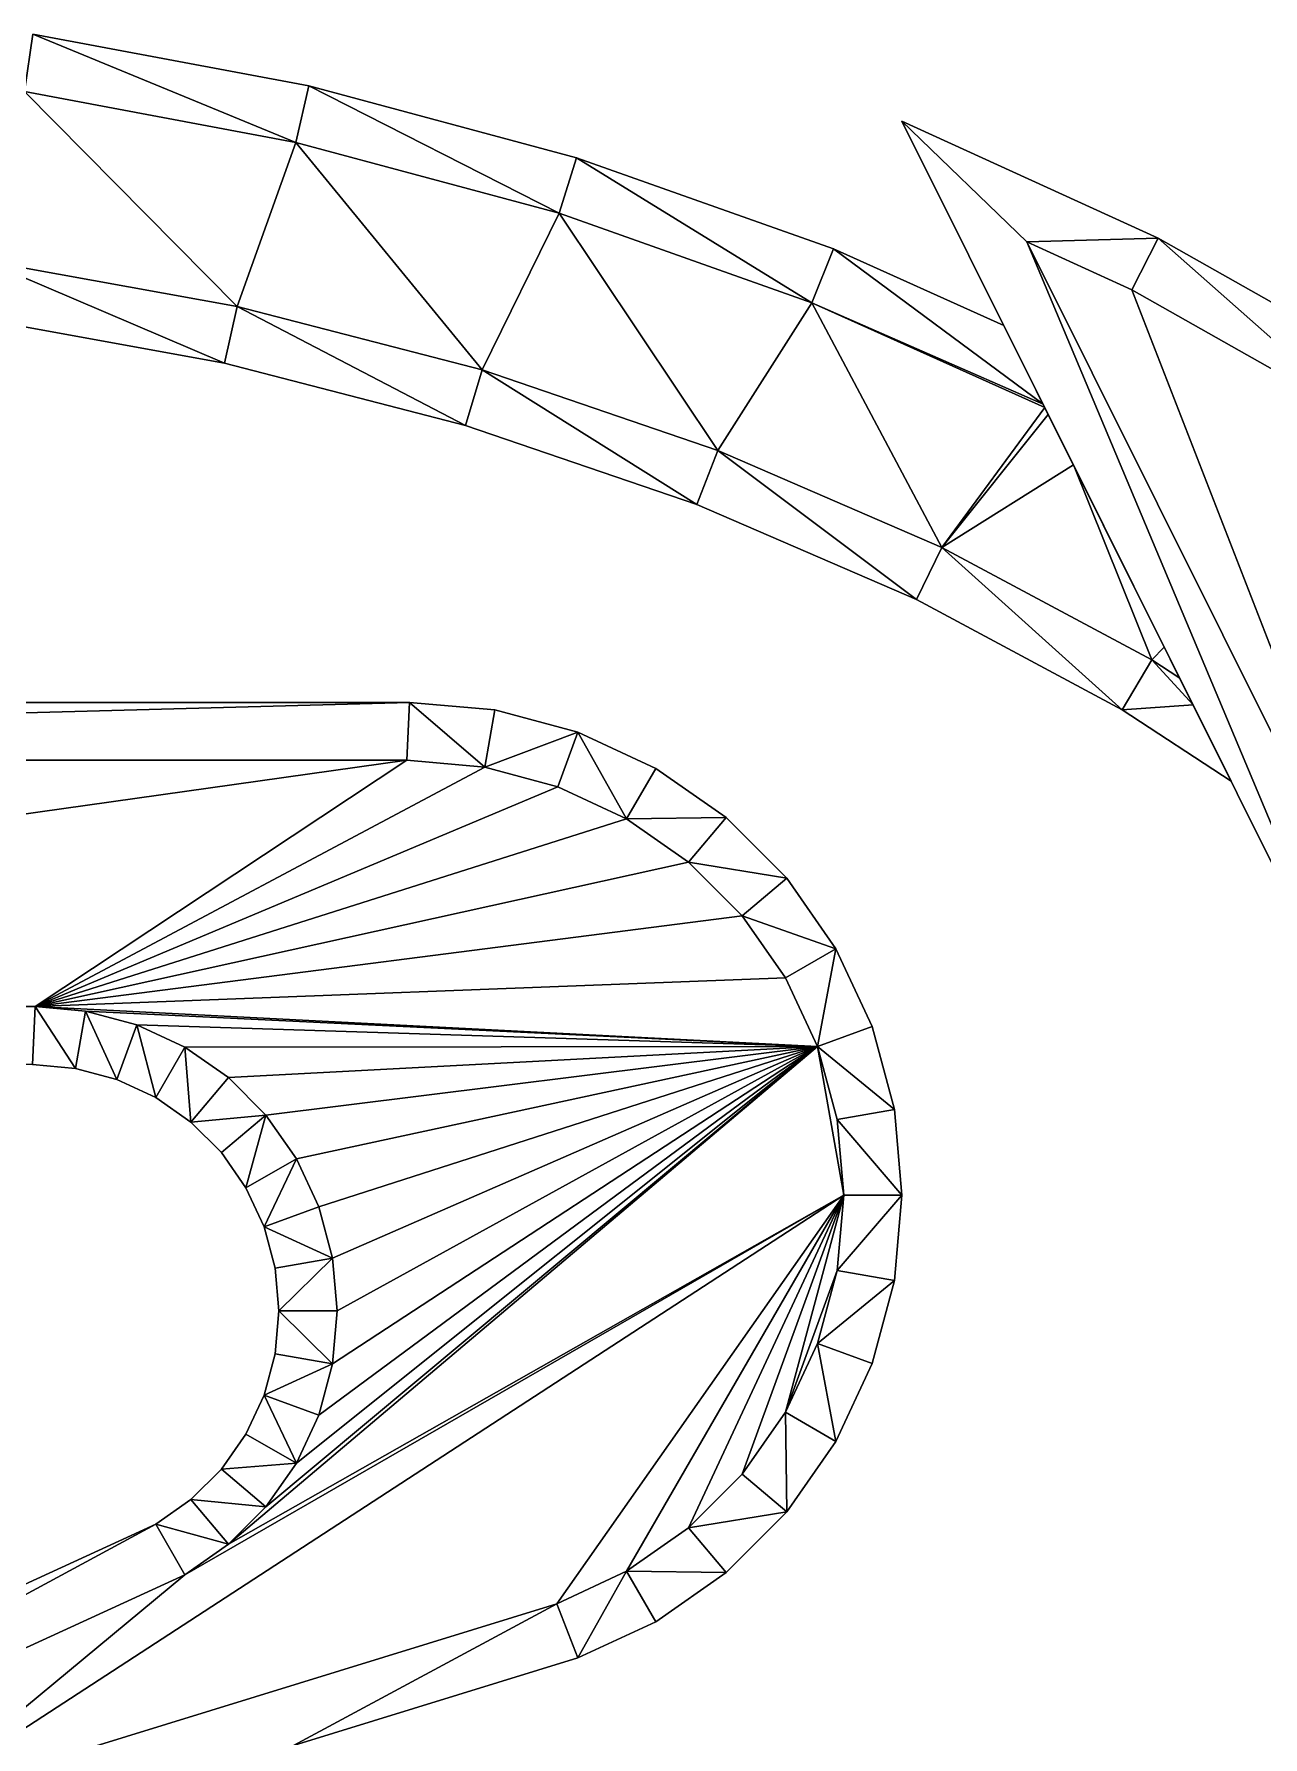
# Model space of a CAD drawing. Extents: x -5.2 to 5.3, y -3.2 to 4.2.
# Drawn here: x 1.077 to 3.198, y 1.24 to 4.178 of the extents above; entities that cross this region are included whole.
import ezdxf

# ---------------------------------------------------------------- set-up
doc = ezdxf.new("R2010")
doc.units = 0

msp = doc.modelspace()

# ---------------------------------------------------------------- linework, layer by layer
for points in [[(1.075452, 4.177945, 0.3), (1.075452, 4.177945, 0.3), (1.060671, 4.078972, 0.4), (1.5292, 3.990952, 0.4)], [(1.060671, 4.078972, -0.4), (1.060671, 4.078972, -0.4), (1.075452, 4.177945, -0.3), (1.5292, 3.990952, -0.4)], [(1.551423, 4.088526, -0.3), (1.551423, 4.088526, -0.3), (1.075452, 4.177945, 0.3), (1.551423, 4.088526, 0.3)], [(1.075452, 4.177945, -0.3), (1.075452, 4.177945, -0.3), (1.075452, 4.177945, 0.3), (1.551423, 4.088526, -0.3)], [(1.551423, 4.088526, 0.3), (1.551423, 4.088526, 0.3), (1.075452, 4.177945, 0.3), (1.5292, 3.990952, 0.4)], [(1.075452, 4.177945, -0.3), (1.075452, 4.177945, -0.3), (1.551423, 4.088526, -0.3), (1.5292, 3.990952, -0.4)], [(1.551423, 4.088526, 0.3), (1.551423, 4.088526, 0.3), (1.5292, 3.990952, 0.4), (1.983696, 3.868986, 0.4)], [(1.5292, 3.990952, -0.4), (1.5292, 3.990952, -0.4), (1.551423, 4.088526, -0.3), (1.983696, 3.868986, -0.4)], [(2.013417, 3.964548, -0.3), (2.013417, 3.964548, -0.3), (1.551423, 4.088526, 0.3), (2.013417, 3.964548, 0.3)], [(1.551423, 4.088526, -0.3), (1.551423, 4.088526, -0.3), (1.551423, 4.088526, 0.3), (2.013417, 3.964548, -0.3)], [(2.013417, 3.964548, 0.3), (2.013417, 3.964548, 0.3), (1.551423, 4.088526, 0.3), (1.983696, 3.868986, 0.4)], [(1.551423, 4.088526, -0.3), (1.551423, 4.088526, -0.3), (2.013417, 3.964548, -0.3), (1.983696, 3.868986, -0.4)], [(1.060671, 4.078972, 0.4), (1.060671, 4.078972, 0.4), (0.992152, 3.786598, 0.4), (1.427721, 3.707801, 0.4)], [(0.992152, 3.786598, -0.4), (0.992152, 3.786598, -0.4), (1.060671, 4.078972, -0.4), (1.427721, 3.707801, -0.4)], [(1.5292, 3.990952, 0.4), (1.5292, 3.990952, 0.4), (1.060671, 4.078972, 0.4), (1.427721, 3.707801, 0.4)], [(1.060671, 4.078972, -0.4), (1.060671, 4.078972, -0.4), (1.5292, 3.990952, -0.4), (1.427721, 3.707801, -0.4)], [(2.574833, 4.027685, 0.5), (2.574833, 4.027685, 0.5), (3.385294, 2.40318, -0.5), (3.385294, 2.40318, 0.5)], [(2.574833, 4.027685, 0.5), (2.574833, 4.027685, 0.5), (2.574833, 4.027685, -0.5), (3.385294, 2.40318, -0.5)], [(3.016744, 3.825878, -0.5), (3.016744, 3.825878, -0.5), (2.574833, 4.027685, 0.5), (3.016744, 3.825878, 0.5)], [(2.574833, 4.027685, -0.5), (2.574833, 4.027685, -0.5), (2.574833, 4.027685, 0.5), (3.016744, 3.825878, -0.5)], [(2.790589, 3.819222, 0.6), (2.790589, 3.819222, 0.6), (2.574833, 4.027685, 0.5), (3.385294, 2.40318, 0.5)], [(3.016744, 3.825878, 0.5), (3.016744, 3.825878, 0.5), (2.574833, 4.027685, 0.5), (2.790589, 3.819222, 0.6)], [(2.574833, 4.027685, -0.5), (2.574833, 4.027685, -0.5), (3.016744, 3.825878, -0.5), (2.790589, 3.819222, -0.6)], [(2.574833, 4.027685, -0.5), (2.574833, 4.027685, -0.5), (2.790589, 3.819222, -0.6), (3.385294, 2.40318, -0.5)], [(1.5292, 3.990952, 0.4), (1.5292, 3.990952, 0.4), (1.427721, 3.707801, 0.4), (1.850789, 3.598473, 0.4)], [(1.427721, 3.707801, -0.4), (1.427721, 3.707801, -0.4), (1.5292, 3.990952, -0.4), (1.850789, 3.598473, -0.4)], [(1.983696, 3.868986, 0.4), (1.983696, 3.868986, 0.4), (1.5292, 3.990952, 0.4), (1.850789, 3.598473, 0.4)], [(1.5292, 3.990952, -0.4), (1.5292, 3.990952, -0.4), (1.983696, 3.868986, -0.4), (1.850789, 3.598473, -0.4)], [(2.013417, 3.964548, 0.3), (2.013417, 3.964548, 0.3), (1.983696, 3.868986, 0.4), (2.419706, 3.714323, 0.4)], [(1.983696, 3.868986, -0.4), (1.983696, 3.868986, -0.4), (2.013417, 3.964548, -0.3), (2.419706, 3.714323, -0.4)], [(2.456984, 3.807205, -0.3), (2.456984, 3.807205, -0.3), (2.013417, 3.964548, 0.3), (2.456984, 3.807205, 0.3)], [(2.013417, 3.964548, -0.3), (2.013417, 3.964548, -0.3), (2.013417, 3.964548, 0.3), (2.456984, 3.807205, -0.3)], [(2.456984, 3.807205, 0.3), (2.456984, 3.807205, 0.3), (2.013417, 3.964548, 0.3), (2.419706, 3.714323, 0.4)], [(2.013417, 3.964548, -0.3), (2.013417, 3.964548, -0.3), (2.456984, 3.807205, -0.3), (2.419706, 3.714323, -0.4)], [(1.983696, 3.868986, 0.4), (1.983696, 3.868986, 0.4), (1.850789, 3.598473, 0.4), (2.257367, 3.459592, 0.4)], [(1.850789, 3.598473, -0.4), (1.850789, 3.598473, -0.4), (1.983696, 3.868986, -0.4), (2.257367, 3.459592, -0.4)], [(2.419706, 3.714323, 0.4), (2.419706, 3.714323, 0.4), (1.983696, 3.868986, 0.4), (2.257367, 3.459592, 0.4)], [(1.983696, 3.868986, -0.4), (1.983696, 3.868986, -0.4), (2.419706, 3.714323, -0.4), (2.257367, 3.459592, -0.4)], [(3.016744, 3.825878, 0.5), (3.016744, 3.825878, 0.5), (2.790589, 3.819222, 0.6), (2.971292, 3.736701, 0.6)], [(2.790589, 3.819222, -0.6), (2.790589, 3.819222, -0.6), (3.016744, 3.825878, -0.5), (2.971292, 3.736701, -0.6)], [(3.016744, 3.825878, 0.5), (3.016744, 3.825878, 0.5), (2.971292, 3.736701, 0.6), (3.377448, 3.507196, 0.6)], [(2.971292, 3.736701, -0.6), (2.971292, 3.736701, -0.6), (3.016744, 3.825878, -0.5), (3.377448, 3.507196, -0.6)], [(3.430565, 3.592042, -0.5), (3.430565, 3.592042, -0.5), (3.016744, 3.825878, 0.5), (3.430565, 3.592042, 0.5)], [(3.016744, 3.825878, -0.5), (3.016744, 3.825878, -0.5), (3.016744, 3.825878, 0.5), (3.430565, 3.592042, -0.5)], [(3.430565, 3.592042, 0.5), (3.430565, 3.592042, 0.5), (3.016744, 3.825878, 0.5), (3.377448, 3.507196, 0.6)], [(3.016744, 3.825878, -0.5), (3.016744, 3.825878, -0.5), (3.430565, 3.592042, -0.5), (3.377448, 3.507196, -0.6)], [(2.456984, 3.807205, 0.3), (2.456984, 3.807205, 0.3), (2.419706, 3.714323, 0.4), (2.818503, 3.539267, 0.396154)], [(2.419706, 3.714323, -0.4), (2.419706, 3.714323, -0.4), (2.456984, 3.807205, -0.3), (2.818503, 3.539268, -0.396154)], [(2.750703, 3.675169, -0.118733), (2.750703, 3.675169, -0.118733), (2.456984, 3.807205, 0.3), (2.750703, 3.675169, 0.283001)], [(2.750703, 3.675169, 0.283001), (2.750703, 3.675169, 0.283001), (2.456984, 3.807205, 0.3), (2.750703, 3.675169, 0.3)], [(2.456984, 3.807205, -0.3), (2.456984, 3.807205, -0.3), (2.456984, 3.807205, 0.3), (2.750703, 3.675169, -0.118733)], [(2.750703, 3.675169, -0.3), (2.750703, 3.675169, -0.3), (2.456984, 3.807205, -0.3), (2.750703, 3.675169, -0.118733)], [(2.750703, 3.675169, 0.3), (2.750703, 3.675169, 0.3), (2.456984, 3.807205, 0.3), (2.818503, 3.539267, 0.396154)], [(2.456984, 3.807205, -0.3), (2.456984, 3.807205, -0.3), (2.750703, 3.675169, -0.3), (2.818503, 3.539268, -0.396154)], [(2.971292, 3.736701, 0.6), (2.971292, 3.736701, 0.6), (2.790589, 3.819222, 0.6), (3.466945, 2.463521, 0.6)], [(2.790589, 3.819222, -0.6), (2.790589, 3.819222, -0.6), (2.971292, 3.736701, -0.6), (3.466945, 2.463521, -0.6)], [(3.466945, 2.463521, 0.6), (3.466945, 2.463521, 0.6), (2.790589, 3.819222, 0.6), (3.385294, 2.40318, 0.5)], [(2.790589, 3.819222, -0.6), (2.790589, 3.819222, -0.6), (3.466945, 2.463521, -0.6), (3.385294, 2.40318, -0.5)], [(0.992152, 3.786598, 0.4), (0.992152, 3.786598, 0.4), (0.977906, 3.687552, 0.3), (1.406281, 3.610056, 0.3)], [(0.977906, 3.687552, -0.3), (0.977906, 3.687552, -0.3), (0.992152, 3.786598, -0.4), (1.406281, 3.610056, -0.3)], [(1.427721, 3.707801, 0.4), (1.427721, 3.707801, 0.4), (0.992152, 3.786598, 0.4), (1.406281, 3.610056, 0.3)], [(0.992152, 3.786598, -0.4), (0.992152, 3.786598, -0.4), (1.427721, 3.707801, -0.4), (1.406281, 3.610056, -0.3)], [(3.377448, 3.507196, 0.6), (3.377448, 3.507196, 0.6), (2.971292, 3.736701, 0.6), (3.466945, 2.463521, 0.6)], [(2.971292, 3.736701, -0.6), (2.971292, 3.736701, -0.6), (3.377448, 3.507196, -0.6), (3.466945, 2.463521, -0.6)], [(1.427721, 3.707801, 0.4), (1.427721, 3.707801, 0.4), (1.406281, 3.610056, 0.3), (1.822075, 3.502608, 0.3)], [(1.406281, 3.610056, -0.3), (1.406281, 3.610056, -0.3), (1.427721, 3.707801, -0.4), (1.822075, 3.502608, -0.3)], [(1.850789, 3.598473, 0.4), (1.850789, 3.598473, 0.4), (1.427721, 3.707801, 0.4), (1.822075, 3.502608, 0.3)], [(1.427721, 3.707801, -0.4), (1.427721, 3.707801, -0.4), (1.850789, 3.598473, -0.4), (1.822075, 3.502608, -0.3)], [(2.419706, 3.714323, 0.4), (2.419706, 3.714323, 0.4), (2.257367, 3.459592, 0.4), (2.643613, 3.292393, 0.4)], [(2.257367, 3.459592, -0.4), (2.257367, 3.459592, -0.4), (2.419706, 3.714323, -0.4), (2.643613, 3.292393, -0.4)], [(2.821215, 3.533831, 0.4), (2.821215, 3.533831, 0.4), (2.419706, 3.714323, 0.4), (2.643613, 3.292393, 0.4)], [(2.419706, 3.714323, -0.4), (2.419706, 3.714323, -0.4), (2.821215, 3.533831, -0.4), (2.643613, 3.292393, -0.4)], [(2.818503, 3.539267, 0.396154), (2.818503, 3.539267, 0.396154), (2.419706, 3.714323, 0.4), (2.821215, 3.533831, 0.4)], [(2.419706, 3.714323, -0.4), (2.419706, 3.714323, -0.4), (2.818503, 3.539268, -0.396154), (2.821215, 3.533831, -0.4)], [(0.977906, 3.687552, 0.3), (0.977906, 3.687552, 0.3), (0.977906, 3.687552, -0.3), (1.406281, 3.610056, 0.3)], [(0.977906, 3.687552, -0.3), (0.977906, 3.687552, -0.3), (1.406281, 3.610056, -0.3), (1.406281, 3.610056, 0.3)], [(1.406281, 3.610056, 0.3), (1.406281, 3.610056, 0.3), (1.406281, 3.610056, -0.3), (1.822075, 3.502608, 0.3)], [(1.406281, 3.610056, -0.3), (1.406281, 3.610056, -0.3), (1.822075, 3.502608, -0.3), (1.822075, 3.502608, 0.3)], [(1.850789, 3.598473, 0.4), (1.850789, 3.598473, 0.4), (1.822075, 3.502608, 0.3), (2.221285, 3.366244, 0.3)], [(1.822075, 3.502608, -0.3), (1.822075, 3.502608, -0.3), (1.850789, 3.598473, -0.4), (2.221285, 3.366244, -0.3)], [(2.257367, 3.459592, 0.4), (2.257367, 3.459592, 0.4), (1.850789, 3.598473, 0.4), (2.221285, 3.366244, 0.3)], [(1.850789, 3.598473, -0.4), (1.850789, 3.598473, -0.4), (2.257367, 3.459592, -0.4), (2.221285, 3.366244, -0.3)], [(2.827346, 3.521543, 0.4), (2.827346, 3.521543, 0.4), (2.821215, 3.533831, 0.4), (2.643613, 3.292393, 0.4)], [(2.821215, 3.533831, -0.4), (2.821215, 3.533831, -0.4), (2.827346, 3.521543, -0.4), (2.643613, 3.292393, -0.4)], [(1.822075, 3.502608, 0.3), (1.822075, 3.502608, 0.3), (1.822075, 3.502608, -0.3), (2.221285, 3.366244, 0.3)], [(1.822075, 3.502608, -0.3), (1.822075, 3.502608, -0.3), (2.221285, 3.366244, -0.3), (2.221285, 3.366244, 0.3)], [(2.870731, 3.43458, 0.4), (2.870731, 3.43458, 0.4), (2.827346, 3.521543, 0.4), (2.643613, 3.292393, 0.4)], [(2.827346, 3.521543, -0.4), (2.827346, 3.521543, -0.4), (2.870731, 3.434581, -0.4), (2.643613, 3.292393, -0.4)], [(2.257367, 3.459592, 0.4), (2.257367, 3.459592, 0.4), (2.221285, 3.366244, 0.3), (2.600066, 3.202276, 0.3)], [(2.221285, 3.366244, -0.3), (2.221285, 3.366244, -0.3), (2.257367, 3.459592, -0.4), (2.600066, 3.202276, -0.3)], [(2.643613, 3.292393, 0.4), (2.643613, 3.292393, 0.4), (2.257367, 3.459592, 0.4), (2.600066, 3.202276, 0.3)], [(2.257367, 3.459592, -0.4), (2.257367, 3.459592, -0.4), (2.643613, 3.292393, -0.4), (2.600066, 3.202276, -0.3)], [(2.643613, 3.292393, -0.4), (2.643613, 3.292393, -0.4), (2.870731, 3.434581, -0.4), (3.005861, 3.09836, -0.4)], [(2.870731, 3.43458, 0.4), (2.870731, 3.43458, 0.4), (2.643613, 3.292393, 0.4), (3.005861, 3.09836, 0.4)], [(2.870731, 3.434581, -0.4), (2.870731, 3.434581, -0.4), (3.027562, 3.120226, -0.4), (3.005861, 3.09836, -0.4)], [(3.027562, 3.120226, 0.4), (3.027562, 3.120226, 0.4), (2.870731, 3.43458, 0.4), (3.005861, 3.09836, 0.4)], [(2.221285, 3.366244, 0.3), (2.221285, 3.366244, 0.3), (2.221285, 3.366244, -0.3), (2.600066, 3.202276, 0.3)], [(2.221285, 3.366244, -0.3), (2.221285, 3.366244, -0.3), (2.600066, 3.202276, -0.3), (2.600066, 3.202276, 0.3)], [(2.643613, 3.292393, 0.4), (2.643613, 3.292393, 0.4), (2.600066, 3.202276, 0.3), (2.95477, 3.012284, 0.3)], [(2.600066, 3.202276, -0.3), (2.600066, 3.202276, -0.3), (2.643613, 3.292393, -0.4), (2.95477, 3.012284, -0.3)], [(3.005861, 3.09836, 0.4), (3.005861, 3.09836, 0.4), (2.643613, 3.292393, 0.4), (2.95477, 3.012284, 0.3)], [(2.643613, 3.292393, -0.4), (2.643613, 3.292393, -0.4), (3.005861, 3.09836, -0.4), (2.95477, 3.012284, -0.3)], [(2.600066, 3.202276, 0.3), (2.600066, 3.202276, 0.3), (2.600066, 3.202276, -0.3), (2.95477, 3.012284, 0.3)], [(2.600066, 3.202276, -0.3), (2.600066, 3.202276, -0.3), (2.95477, 3.012284, -0.3), (2.95477, 3.012284, 0.3)], [(3.027562, 3.120226, 0.4), (3.027562, 3.120226, 0.4), (3.005861, 3.09836, 0.4), (3.054285, 3.066662, 0.4)], [(3.005861, 3.09836, -0.4), (3.005861, 3.09836, -0.4), (3.027562, 3.120226, -0.4), (3.054285, 3.066662, -0.4)], [(3.077143, 3.020844, 0.374184), (3.077143, 3.020844, 0.374184), (3.005861, 3.09836, 0.4), (2.95477, 3.012284, 0.3)], [(3.005861, 3.09836, -0.4), (3.005861, 3.09836, -0.4), (3.077143, 3.020845, -0.374184), (2.95477, 3.012284, -0.3)], [(3.054285, 3.066662, 0.4), (3.054285, 3.066662, 0.4), (3.005861, 3.09836, 0.4), (3.077143, 3.020844, 0.374184)], [(3.005861, 3.09836, -0.4), (3.005861, 3.09836, -0.4), (3.054285, 3.066662, -0.4), (3.077143, 3.020845, -0.374184)], [(1.725, 3.025, -0.5), (1.725, 3.025, -0.5), (-2.325, 3.025, 0.5), (1.725, 3.025, 0.5)], [(1.725, 3.025, -0.5), (1.725, 3.025, -0.5), (-2.325, 3.025, -0.5), (-2.325, 3.025, 0.5)], [(1.725, 3.025, 0.5), (1.725, 3.025, 0.5), (-2.325, 3.025, 0.5), (-1.97632, 2.925, 0.6)], [(-2.325, 3.025, -0.5), (-2.325, 3.025, -0.5), (1.725, 3.025, -0.5), (-1.97632, 2.925, -0.6)], [(1.725, 3.025, 0.5), (1.725, 3.025, 0.5), (-1.97632, 2.925, 0.6), (1.720634, 2.925, 0.6)], [(-1.97632, 2.925, -0.6), (-1.97632, 2.925, -0.6), (1.725, 3.025, -0.5), (1.720634, 2.925, -0.6)], [(1.725, 3.025, 0.5), (1.725, 3.025, 0.5), (1.720634, 2.925, 0.6), (1.85517, 2.91323, 0.6)], [(1.720634, 2.925, -0.6), (1.720634, 2.925, -0.6), (1.725, 3.025, -0.5), (1.85517, 2.91323, -0.6)], [(1.872601, 3.012087, -0.5), (1.872601, 3.012087, -0.5), (1.725, 3.025, 0.5), (1.872601, 3.012087, 0.5)], [(1.725, 3.025, -0.5), (1.725, 3.025, -0.5), (1.725, 3.025, 0.5), (1.872601, 3.012087, -0.5)], [(1.872601, 3.012087, 0.5), (1.872601, 3.012087, 0.5), (1.725, 3.025, 0.5), (1.85517, 2.91323, 0.6)], [(1.725, 3.025, -0.5), (1.725, 3.025, -0.5), (1.872601, 3.012087, -0.5), (1.85517, 2.91323, -0.6)], [(2.015717, 2.973739, 0.5), (2.015717, 2.973739, 0.5), (1.872601, 3.012087, 0.5), (1.85517, 2.91323, 0.6)], [(1.872601, 3.012087, -0.5), (1.872601, 3.012087, -0.5), (2.015717, 2.973739, -0.5), (1.85517, 2.91323, -0.6)], [(2.015717, 2.973739, -0.5), (2.015717, 2.973739, -0.5), (1.872601, 3.012087, 0.5), (2.015717, 2.973739, 0.5)], [(1.872601, 3.012087, -0.5), (1.872601, 3.012087, -0.5), (1.872601, 3.012087, 0.5), (2.015717, 2.973739, -0.5)], [(2.95477, 3.012284, -0.3), (2.95477, 3.012284, -0.3), (3.077143, 3.020845, -0.374184), (3.142828, 2.889184, -0.3)], [(3.077143, 3.020844, 0.374184), (3.077143, 3.020844, 0.374184), (2.95477, 3.012284, 0.3), (3.142828, 2.889184, 0.3)], [(2.95477, 3.012284, 0.3), (2.95477, 3.012284, 0.3), (2.95477, 3.012284, -0.3), (3.142828, 2.889184, 0.04484)], [(2.95477, 3.012284, 0.3), (2.95477, 3.012284, 0.3), (3.142828, 2.889184, 0.04484), (3.142828, 2.889184, 0.3)], [(2.95477, 3.012284, -0.3), (2.95477, 3.012284, -0.3), (3.142828, 2.889184, -0.20083), (3.142828, 2.889184, 0.04484)], [(2.95477, 3.012284, -0.3), (2.95477, 3.012284, -0.3), (3.142828, 2.889184, -0.3), (3.142828, 2.889184, -0.20083)], [(2.015717, 2.973739, 0.5), (2.015717, 2.973739, 0.5), (1.85517, 2.91323, 0.6), (1.981384, 2.879411, 0.6)], [(1.85517, 2.91323, -0.6), (1.85517, 2.91323, -0.6), (2.015717, 2.973739, -0.5), (1.981384, 2.879411, -0.6)], [(2.015717, 2.973739, 0.5), (2.015717, 2.973739, 0.5), (1.981384, 2.879411, 0.6), (2.099809, 2.824188, 0.6)], [(1.981384, 2.879411, -0.6), (1.981384, 2.879411, -0.6), (2.015717, 2.973739, -0.5), (2.099809, 2.824188, -0.6)], [(2.15, 2.911122, -0.5), (2.15, 2.911122, -0.5), (2.015717, 2.973739, 0.5), (2.15, 2.911122, 0.5)], [(2.015717, 2.973739, -0.5), (2.015717, 2.973739, -0.5), (2.015717, 2.973739, 0.5), (2.15, 2.911122, -0.5)], [(2.15, 2.911122, 0.5), (2.15, 2.911122, 0.5), (2.015717, 2.973739, 0.5), (2.099809, 2.824188, 0.6)], [(2.015717, 2.973739, -0.5), (2.015717, 2.973739, -0.5), (2.15, 2.911122, -0.5), (2.099809, 2.824188, -0.6)], [(1.720634, 2.925, 0.6), (1.720634, 2.925, 0.6), (-1.97632, 2.925, 0.6), (-1.29632, 2.5, 0.6)], [(-1.97632, 2.925, -0.6), (-1.97632, 2.925, -0.6), (1.720634, 2.925, -0.6), (-1.29632, 2.5, -0.6)], [(1.720634, 2.925, 0.6), (1.720634, 2.925, 0.6), (-1.29632, 2.5, 0.6), (1.079366, 2.5, 0.6)], [(-1.29632, 2.5, -0.6), (-1.29632, 2.5, -0.6), (1.720634, 2.925, -0.6), (1.079366, 2.5, -0.6)], [(1.85517, 2.91323, 0.6), (1.85517, 2.91323, 0.6), (1.720634, 2.925, 0.6), (1.079366, 2.5, 0.6)], [(1.720634, 2.925, -0.6), (1.720634, 2.925, -0.6), (1.85517, 2.91323, -0.6), (1.079366, 2.5, -0.6)], [(1.981384, 2.879411, 0.6), (1.981384, 2.879411, 0.6), (1.85517, 2.91323, 0.6), (1.079366, 2.5, 0.6)], [(1.85517, 2.91323, -0.6), (1.85517, 2.91323, -0.6), (1.981384, 2.879411, -0.6), (1.079366, 2.5, -0.6)], [(2.271369, 2.826138, 0.5), (2.271369, 2.826138, 0.5), (2.15, 2.911122, 0.5), (2.099809, 2.824188, 0.6)], [(2.15, 2.911122, -0.5), (2.15, 2.911122, -0.5), (2.271369, 2.826138, -0.5), (2.099809, 2.824188, -0.6)], [(2.271369, 2.826138, -0.5), (2.271369, 2.826138, -0.5), (2.15, 2.911122, 0.5), (2.271369, 2.826138, 0.5)], [(2.15, 2.911122, -0.5), (2.15, 2.911122, -0.5), (2.15, 2.911122, 0.5), (2.271369, 2.826138, -0.5)], [(2.099809, 2.824188, 0.6), (2.099809, 2.824188, 0.6), (1.981384, 2.879411, 0.6), (1.079366, 2.5, 0.6)], [(1.981384, 2.879411, -0.6), (1.981384, 2.879411, -0.6), (2.099809, 2.824188, -0.6), (1.079366, 2.5, -0.6)], [(2.206845, 2.749241, 0.6), (2.206845, 2.749241, 0.6), (2.099809, 2.824188, 0.6), (1.079366, 2.5, 0.6)], [(2.099809, 2.824188, -0.6), (2.099809, 2.824188, -0.6), (2.206845, 2.749241, -0.6), (1.079366, 2.5, -0.6)], [(2.271369, 2.826138, 0.5), (2.271369, 2.826138, 0.5), (2.099809, 2.824188, 0.6), (2.206845, 2.749241, 0.6)], [(2.099809, 2.824188, -0.6), (2.099809, 2.824188, -0.6), (2.271369, 2.826138, -0.5), (2.206845, 2.749241, -0.6)], [(2.271369, 2.826138, 0.5), (2.271369, 2.826138, 0.5), (2.206845, 2.749241, 0.6), (2.376138, 2.72137, 0.5)], [(2.206845, 2.749241, -0.6), (2.206845, 2.749241, -0.6), (2.271369, 2.826138, -0.5), (2.376138, 2.72137, -0.5)], [(2.376138, 2.72137, -0.5), (2.376138, 2.72137, -0.5), (2.271369, 2.826138, 0.5), (2.376138, 2.72137, 0.5)], [(2.271369, 2.826138, -0.5), (2.271369, 2.826138, -0.5), (2.271369, 2.826138, 0.5), (2.376138, 2.72137, -0.5)], [(2.299241, 2.656845, 0.6), (2.299241, 2.656845, 0.6), (2.206845, 2.749241, 0.6), (1.079366, 2.5, 0.6)], [(2.206845, 2.749241, -0.6), (2.206845, 2.749241, -0.6), (2.299241, 2.656845, -0.6), (1.079366, 2.5, -0.6)], [(2.376138, 2.72137, 0.5), (2.376138, 2.72137, 0.5), (2.206845, 2.749241, 0.6), (2.299241, 2.656845, 0.6)], [(2.206845, 2.749241, -0.6), (2.206845, 2.749241, -0.6), (2.376138, 2.72137, -0.5), (2.299241, 2.656845, -0.6)], [(2.376138, 2.72137, 0.5), (2.376138, 2.72137, 0.5), (2.299241, 2.656845, 0.6), (2.461122, 2.6, 0.5)], [(2.299241, 2.656845, -0.6), (2.299241, 2.656845, -0.6), (2.376138, 2.72137, -0.5), (2.461122, 2.6, -0.5)], [(2.461122, 2.6, -0.5), (2.461122, 2.6, -0.5), (2.376138, 2.72137, 0.5), (2.461122, 2.6, 0.5)], [(2.376138, 2.72137, -0.5), (2.376138, 2.72137, -0.5), (2.376138, 2.72137, 0.5), (2.461122, 2.6, -0.5)], [(2.374188, 2.549809, 0.6), (2.374188, 2.549809, 0.6), (2.299241, 2.656845, 0.6), (1.079366, 2.5, 0.6)], [(2.299241, 2.656845, -0.6), (2.299241, 2.656845, -0.6), (2.374188, 2.549809, -0.6), (1.079366, 2.5, -0.6)], [(2.461122, 2.6, 0.5), (2.461122, 2.6, 0.5), (2.299241, 2.656845, 0.6), (2.374188, 2.549809, 0.6)], [(2.299241, 2.656845, -0.6), (2.299241, 2.656845, -0.6), (2.461122, 2.6, -0.5), (2.374188, 2.549809, -0.6)], [(2.461122, 2.6, 0.5), (2.461122, 2.6, 0.5), (2.374188, 2.549809, 0.6), (2.429411, 2.431385, 0.6)], [(2.374188, 2.549809, -0.6), (2.374188, 2.549809, -0.6), (2.461122, 2.6, -0.5), (2.429411, 2.431385, -0.6)], [(2.523739, 2.465717, 0.5), (2.523739, 2.465717, 0.5), (2.461122, 2.6, 0.5), (2.429411, 2.431385, 0.6)], [(2.461122, 2.6, -0.5), (2.461122, 2.6, -0.5), (2.523739, 2.465717, -0.5), (2.429411, 2.431385, -0.6)], [(2.523739, 2.465717, -0.5), (2.523739, 2.465717, -0.5), (2.461122, 2.6, 0.5), (2.523739, 2.465717, 0.5)], [(2.461122, 2.6, -0.5), (2.461122, 2.6, -0.5), (2.461122, 2.6, 0.5), (2.523739, 2.465717, -0.5)], [(2.374188, 2.549809, 0.6), (2.374188, 2.549809, 0.6), (1.079366, 2.5, 0.6), (2.429411, 2.431385, 0.6)], [(1.079366, 2.5, -0.6), (1.079366, 2.5, -0.6), (2.374188, 2.549809, -0.6), (2.429411, 2.431385, -0.6)], [(1.079366, 2.5, 0.6), (1.079366, 2.5, 0.6), (-1.29632, 2.5, 0.6), (1.075, 2.4, 0.5)], [(-1.29632, 2.5, -0.6), (-1.29632, 2.5, -0.6), (1.079366, 2.5, -0.6), (1.075, 2.4, -0.5)], [(1.079366, 2.5, 0.6), (1.079366, 2.5, 0.6), (1.075, 2.4, 0.5), (1.1488, 2.393543, 0.5)], [(1.075, 2.4, -0.5), (1.075, 2.4, -0.5), (1.079366, 2.5, -0.6), (1.1488, 2.393543, -0.5)], [(1.079366, 2.5, 0.6), (1.079366, 2.5, 0.6), (1.166232, 2.4924, 0.6), (2.429411, 2.431385, 0.6)], [(1.166232, 2.4924, -0.6), (1.166232, 2.4924, -0.6), (1.079366, 2.5, -0.6), (2.429411, 2.431385, -0.6)], [(1.166232, 2.4924, 0.6), (1.166232, 2.4924, 0.6), (1.079366, 2.5, 0.6), (1.1488, 2.393543, 0.5)], [(1.079366, 2.5, -0.6), (1.079366, 2.5, -0.6), (1.166232, 2.4924, -0.6), (1.1488, 2.393543, -0.5)], [(1.166232, 2.4924, 0.6), (1.166232, 2.4924, 0.6), (1.1488, 2.393543, 0.5), (1.220359, 2.374369, 0.5)], [(1.1488, 2.393543, -0.5), (1.1488, 2.393543, -0.5), (1.166232, 2.4924, -0.6), (1.220359, 2.374369, -0.5)], [(1.166232, 2.4924, 0.6), (1.166232, 2.4924, 0.6), (1.254691, 2.468698, 0.6), (2.429411, 2.431385, 0.6)], [(1.254691, 2.468698, -0.6), (1.254691, 2.468698, -0.6), (1.166232, 2.4924, -0.6), (2.429411, 2.431385, -0.6)], [(1.254691, 2.468698, 0.6), (1.254691, 2.468698, 0.6), (1.166232, 2.4924, 0.6), (1.220359, 2.374369, 0.5)], [(1.166232, 2.4924, -0.6), (1.166232, 2.4924, -0.6), (1.254691, 2.468698, -0.6), (1.220359, 2.374369, -0.5)], [(1.254691, 2.468698, 0.6), (1.254691, 2.468698, 0.6), (1.220359, 2.374369, 0.5), (1.2875, 2.343061, 0.5)], [(1.220359, 2.374369, -0.5), (1.220359, 2.374369, -0.5), (1.254691, 2.468698, -0.6), (1.2875, 2.343061, -0.5)], [(2.429411, 2.431385, 0.6), (2.429411, 2.431385, 0.6), (1.254691, 2.468698, 0.6), (1.337691, 2.429994, 0.6)], [(1.254691, 2.468698, -0.6), (1.254691, 2.468698, -0.6), (2.429411, 2.431385, -0.6), (1.337691, 2.429994, -0.6)], [(1.337691, 2.429994, 0.6), (1.337691, 2.429994, 0.6), (1.254691, 2.468698, 0.6), (1.2875, 2.343061, 0.5)], [(1.254691, 2.468698, -0.6), (1.254691, 2.468698, -0.6), (1.337691, 2.429994, -0.6), (1.2875, 2.343061, -0.5)], [(2.523739, 2.465717, 0.5), (2.523739, 2.465717, 0.5), (2.429411, 2.431385, 0.6), (2.562087, 2.322601, 0.5)], [(2.429411, 2.431385, -0.6), (2.429411, 2.431385, -0.6), (2.523739, 2.465717, -0.5), (2.562087, 2.322601, -0.5)], [(2.562087, 2.322601, -0.5), (2.562087, 2.322601, -0.5), (2.523739, 2.465717, 0.5), (2.562087, 2.322601, 0.5)], [(2.523739, 2.465717, -0.5), (2.523739, 2.465717, -0.5), (2.523739, 2.465717, 0.5), (2.562087, 2.322601, -0.5)], [(1.337691, 2.429994, 0.6), (1.337691, 2.429994, 0.6), (1.2875, 2.343061, 0.5), (1.348185, 2.300569, 0.5)], [(1.2875, 2.343061, -0.5), (1.2875, 2.343061, -0.5), (1.337691, 2.429994, -0.6), (1.348185, 2.300569, -0.5)], [(2.429411, 2.431385, 0.6), (2.429411, 2.431385, 0.6), (1.337691, 2.429994, 0.6), (1.412709, 2.377466, 0.6)], [(1.337691, 2.429994, -0.6), (1.337691, 2.429994, -0.6), (2.429411, 2.431385, -0.6), (1.412709, 2.377466, -0.6)], [(1.412709, 2.377466, 0.6), (1.412709, 2.377466, 0.6), (1.337691, 2.429994, 0.6), (1.348185, 2.300569, 0.5)], [(1.337691, 2.429994, -0.6), (1.337691, 2.429994, -0.6), (1.412709, 2.377466, -0.6), (1.348185, 2.300569, -0.5)], [(2.474618, 2.175, 0.6), (2.474618, 2.175, 0.6), (2.429411, 2.431385, 0.6), (1.412709, 1.572534, 0.6)], [(2.429411, 2.431385, 0.6), (2.429411, 2.431385, 0.6), (1.477466, 1.637291, 0.6), (1.412709, 1.572534, 0.6)], [(2.429411, 2.431385, 0.6), (2.429411, 2.431385, 0.6), (1.412709, 2.377466, 0.6), (1.477466, 2.312709, 0.6)], [(2.429411, 2.431385, -0.6), (2.429411, 2.431385, -0.6), (2.474618, 2.175, -0.6), (1.412709, 1.572534, -0.6)], [(1.477466, 1.637291, -0.6), (1.477466, 1.637291, -0.6), (2.429411, 2.431385, -0.6), (1.412709, 1.572534, -0.6)], [(1.412709, 2.377466, -0.6), (1.412709, 2.377466, -0.6), (2.429411, 2.431385, -0.6), (1.477466, 2.312709, -0.6)], [(2.429411, 2.431385, 0.6), (2.429411, 2.431385, 0.6), (1.529994, 1.712309, 0.6), (1.477466, 1.637291, 0.6)], [(2.429411, 2.431385, 0.6), (2.429411, 2.431385, 0.6), (1.477466, 2.312709, 0.6), (1.529994, 2.237691, 0.6)], [(1.529994, 1.712309, -0.6), (1.529994, 1.712309, -0.6), (2.429411, 2.431385, -0.6), (1.477466, 1.637291, -0.6)], [(1.477466, 2.312709, -0.6), (1.477466, 2.312709, -0.6), (2.429411, 2.431385, -0.6), (1.529994, 2.237691, -0.6)], [(2.429411, 2.431385, 0.6), (2.429411, 2.431385, 0.6), (1.568698, 1.795309, 0.6), (1.529994, 1.712309, 0.6)], [(2.429411, 2.431385, 0.6), (2.429411, 2.431385, 0.6), (1.529994, 2.237691, 0.6), (1.568698, 2.154691, 0.6)], [(1.568698, 1.795309, -0.6), (1.568698, 1.795309, -0.6), (2.429411, 2.431385, -0.6), (1.529994, 1.712309, -0.6)], [(1.529994, 2.237691, -0.6), (1.529994, 2.237691, -0.6), (2.429411, 2.431385, -0.6), (1.568698, 2.154691, -0.6)], [(2.429411, 2.431385, 0.6), (2.429411, 2.431385, 0.6), (1.5924, 1.883768, 0.6), (1.568698, 1.795309, 0.6)], [(2.429411, 2.431385, 0.6), (2.429411, 2.431385, 0.6), (1.568698, 2.154691, 0.6), (1.5924, 2.066232, 0.6)], [(1.5924, 1.883768, -0.6), (1.5924, 1.883768, -0.6), (2.429411, 2.431385, -0.6), (1.568698, 1.795309, -0.6)], [(1.568698, 2.154691, -0.6), (1.568698, 2.154691, -0.6), (2.429411, 2.431385, -0.6), (1.5924, 2.066232, -0.6)], [(2.429411, 2.431385, 0.6), (2.429411, 2.431385, 0.6), (1.600382, 1.975, 0.6), (1.5924, 1.883768, 0.6)], [(2.429411, 2.431385, 0.6), (2.429411, 2.431385, 0.6), (1.5924, 2.066232, 0.6), (1.600382, 1.975, 0.6)], [(1.600382, 1.975, -0.6), (1.600382, 1.975, -0.6), (2.429411, 2.431385, -0.6), (1.5924, 1.883768, -0.6)], [(1.5924, 2.066232, -0.6), (1.5924, 2.066232, -0.6), (2.429411, 2.431385, -0.6), (1.600382, 1.975, -0.6)], [(2.46323, 2.30517, 0.6), (2.46323, 2.30517, 0.6), (2.429411, 2.431385, 0.6), (2.474618, 2.175, 0.6)], [(2.429411, 2.431385, -0.6), (2.429411, 2.431385, -0.6), (2.46323, 2.30517, -0.6), (2.474618, 2.175, -0.6)], [(2.562087, 2.322601, 0.5), (2.562087, 2.322601, 0.5), (2.429411, 2.431385, 0.6), (2.46323, 2.30517, 0.6)], [(2.429411, 2.431385, -0.6), (2.429411, 2.431385, -0.6), (2.562087, 2.322601, -0.5), (2.46323, 2.30517, -0.6)], [(1.075, 2.4, 0.5), (1.075, 2.4, 0.5), (1.1488, 2.393543, -0.5), (1.1488, 2.393543, 0.5)], [(1.075, 2.4, 0.5), (1.075, 2.4, 0.5), (1.075, 2.4, -0.5), (1.1488, 2.393543, -0.5)], [(1.1488, 2.393543, 0.5), (1.1488, 2.393543, 0.5), (1.220359, 2.374369, -0.5), (1.220359, 2.374369, 0.5)], [(1.1488, 2.393543, 0.5), (1.1488, 2.393543, 0.5), (1.1488, 2.393543, -0.5), (1.220359, 2.374369, -0.5)], [(1.220359, 2.374369, 0.5), (1.220359, 2.374369, 0.5), (1.2875, 2.343061, -0.5), (1.2875, 2.343061, 0.5)], [(1.220359, 2.374369, 0.5), (1.220359, 2.374369, 0.5), (1.220359, 2.374369, -0.5), (1.2875, 2.343061, -0.5)], [(1.477466, 2.312709, 0.6), (1.477466, 2.312709, 0.6), (1.412709, 2.377466, 0.6), (1.348185, 2.300569, 0.5)], [(1.412709, 2.377466, -0.6), (1.412709, 2.377466, -0.6), (1.477466, 2.312709, -0.6), (1.348185, 2.300569, -0.5)], [(1.2875, 2.343061, 0.5), (1.2875, 2.343061, 0.5), (1.348185, 2.300569, -0.5), (1.348185, 2.300569, 0.5)], [(1.2875, 2.343061, 0.5), (1.2875, 2.343061, 0.5), (1.2875, 2.343061, -0.5), (1.348185, 2.300569, -0.5)], [(2.562087, 2.322601, 0.5), (2.562087, 2.322601, 0.5), (2.46323, 2.30517, 0.6), (2.575, 2.175, 0.5)], [(2.46323, 2.30517, -0.6), (2.46323, 2.30517, -0.6), (2.562087, 2.322601, -0.5), (2.575, 2.175, -0.5)], [(2.575, 2.175, -0.5), (2.575, 2.175, -0.5), (2.562087, 2.322601, 0.5), (2.575, 2.175, 0.5)], [(2.562087, 2.322601, -0.5), (2.562087, 2.322601, -0.5), (2.562087, 2.322601, 0.5), (2.575, 2.175, -0.5)], [(1.477466, 2.312709, 0.6), (1.477466, 2.312709, 0.6), (1.348185, 2.300569, 0.5), (1.400569, 2.248185, 0.5)], [(1.348185, 2.300569, -0.5), (1.348185, 2.300569, -0.5), (1.477466, 2.312709, -0.6), (1.400569, 2.248185, -0.5)], [(1.348185, 2.300569, 0.5), (1.348185, 2.300569, 0.5), (1.400569, 2.248185, -0.5), (1.400569, 2.248185, 0.5)], [(1.348185, 2.300569, 0.5), (1.348185, 2.300569, 0.5), (1.348185, 2.300569, -0.5), (1.400569, 2.248185, -0.5)], [(1.477466, 2.312709, 0.6), (1.477466, 2.312709, 0.6), (1.400569, 2.248185, 0.5), (1.443061, 2.1875, 0.5)], [(1.400569, 2.248185, -0.5), (1.400569, 2.248185, -0.5), (1.477466, 2.312709, -0.6), (1.443061, 2.1875, -0.5)], [(1.529994, 2.237691, 0.6), (1.529994, 2.237691, 0.6), (1.477466, 2.312709, 0.6), (1.443061, 2.1875, 0.5)], [(1.477466, 2.312709, -0.6), (1.477466, 2.312709, -0.6), (1.529994, 2.237691, -0.6), (1.443061, 2.1875, -0.5)], [(2.575, 2.175, 0.5), (2.575, 2.175, 0.5), (2.46323, 2.30517, 0.6), (2.474618, 2.175, 0.6)], [(2.474618, 2.175, -0.6), (2.474618, 2.175, -0.6), (2.46323, 2.30517, -0.6), (2.575, 2.175, -0.5)], [(1.400569, 2.248185, 0.5), (1.400569, 2.248185, 0.5), (1.443061, 2.1875, -0.5), (1.443061, 2.1875, 0.5)], [(1.400569, 2.248185, 0.5), (1.400569, 2.248185, 0.5), (1.400569, 2.248185, -0.5), (1.443061, 2.1875, -0.5)], [(1.529994, 2.237691, 0.6), (1.529994, 2.237691, 0.6), (1.443061, 2.1875, 0.5), (1.474369, 2.120358, 0.5)], [(1.443061, 2.1875, -0.5), (1.443061, 2.1875, -0.5), (1.529994, 2.237691, -0.6), (1.474369, 2.120358, -0.5)], [(1.568698, 2.154691, 0.6), (1.568698, 2.154691, 0.6), (1.529994, 2.237691, 0.6), (1.474369, 2.120358, 0.5)], [(1.529994, 2.237691, -0.6), (1.529994, 2.237691, -0.6), (1.568698, 2.154691, -0.6), (1.474369, 2.120358, -0.5)], [(1.979688, 1.469799, 0.6), (1.979688, 1.469799, 0.6), (2.474618, 2.175, 0.6), (0.861104, 1.125, 0.6)], [(2.474618, 2.175, 0.6), (2.474618, 2.175, 0.6), (1.337443, 1.519832, 0.6), (0.861104, 1.125, 0.6)], [(2.474618, 2.175, -0.6), (2.474618, 2.175, -0.6), (1.979688, 1.469799, -0.6), (0.861104, 1.125, -0.6)], [(1.337443, 1.519832, -0.6), (1.337443, 1.519832, -0.6), (2.474618, 2.175, -0.6), (0.861104, 1.125, -0.6)], [(2.474618, 2.175, 0.6), (2.474618, 2.175, 0.6), (1.412709, 1.572534, 0.6), (1.337443, 1.519832, 0.6)], [(1.412709, 1.572534, -0.6), (1.412709, 1.572534, -0.6), (2.474618, 2.175, -0.6), (1.337443, 1.519832, -0.6)], [(1.443061, 2.1875, 0.5), (1.443061, 2.1875, 0.5), (1.474369, 2.120358, -0.5), (1.474369, 2.120358, 0.5)], [(1.443061, 2.1875, 0.5), (1.443061, 2.1875, 0.5), (1.443061, 2.1875, -0.5), (1.474369, 2.120358, -0.5)], [(2.099809, 1.525812, 0.6), (2.099809, 1.525812, 0.6), (2.474618, 2.175, 0.6), (1.979688, 1.469799, 0.6)], [(2.474618, 2.175, -0.6), (2.474618, 2.175, -0.6), (2.099809, 1.525812, -0.6), (1.979688, 1.469799, -0.6)], [(2.206845, 1.600759, 0.6), (2.206845, 1.600759, 0.6), (2.474618, 2.175, 0.6), (2.099809, 1.525812, 0.6)], [(2.474618, 2.175, -0.6), (2.474618, 2.175, -0.6), (2.206845, 1.600759, -0.6), (2.099809, 1.525812, -0.6)], [(2.299241, 1.693155, 0.6), (2.299241, 1.693155, 0.6), (2.474618, 2.175, 0.6), (2.206845, 1.600759, 0.6)], [(2.474618, 2.175, -0.6), (2.474618, 2.175, -0.6), (2.299241, 1.693155, -0.6), (2.206845, 1.600759, -0.6)], [(2.374188, 1.800191, 0.6), (2.374188, 1.800191, 0.6), (2.474618, 2.175, 0.6), (2.299241, 1.693155, 0.6)], [(2.474618, 2.175, -0.6), (2.474618, 2.175, -0.6), (2.374188, 1.800191, -0.6), (2.299241, 1.693155, -0.6)], [(2.46323, 2.04483, 0.6), (2.46323, 2.04483, 0.6), (2.474618, 2.175, 0.6), (2.374188, 1.800191, 0.6)], [(2.474618, 2.175, -0.6), (2.474618, 2.175, -0.6), (2.46323, 2.04483, -0.6), (2.374188, 1.800191, -0.6)], [(2.575, 2.175, 0.5), (2.575, 2.175, 0.5), (2.46323, 2.04483, 0.6), (2.562087, 2.027399, 0.5)], [(2.575, 2.175, 0.5), (2.575, 2.175, 0.5), (2.474618, 2.175, 0.6), (2.46323, 2.04483, 0.6)], [(2.46323, 2.04483, -0.6), (2.46323, 2.04483, -0.6), (2.575, 2.175, -0.5), (2.562087, 2.027399, -0.5)], [(2.474618, 2.175, -0.6), (2.474618, 2.175, -0.6), (2.575, 2.175, -0.5), (2.46323, 2.04483, -0.6)], [(2.562087, 2.027399, -0.5), (2.562087, 2.027399, -0.5), (2.575, 2.175, 0.5), (2.562087, 2.027399, 0.5)], [(2.575, 2.175, -0.5), (2.575, 2.175, -0.5), (2.575, 2.175, 0.5), (2.562087, 2.027399, -0.5)], [(1.568698, 2.154691, 0.6), (1.568698, 2.154691, 0.6), (1.474369, 2.120358, 0.5), (1.5924, 2.066232, 0.6)], [(1.474369, 2.120358, -0.5), (1.474369, 2.120358, -0.5), (1.568698, 2.154691, -0.6), (1.5924, 2.066232, -0.6)], [(1.474369, 2.120358, 0.5), (1.474369, 2.120358, 0.5), (1.493543, 2.0488, -0.5), (1.493543, 2.0488, 0.5)], [(1.474369, 2.120358, 0.5), (1.474369, 2.120358, 0.5), (1.474369, 2.120358, -0.5), (1.493543, 2.0488, -0.5)], [(1.5924, 2.066232, 0.6), (1.5924, 2.066232, 0.6), (1.474369, 2.120358, 0.5), (1.493543, 2.0488, 0.5)], [(1.474369, 2.120358, -0.5), (1.474369, 2.120358, -0.5), (1.5924, 2.066232, -0.6), (1.493543, 2.0488, -0.5)], [(1.5924, 2.066232, 0.6), (1.5924, 2.066232, 0.6), (1.493543, 2.0488, 0.5), (1.5, 1.975, 0.5)], [(1.493543, 2.0488, -0.5), (1.493543, 2.0488, -0.5), (1.5924, 2.066232, -0.6), (1.5, 1.975, -0.5)], [(1.5924, 2.066232, 0.6), (1.5924, 2.066232, 0.6), (1.5, 1.975, 0.5), (1.600382, 1.975, 0.6)], [(1.5924, 2.066232, -0.6), (1.5924, 2.066232, -0.6), (1.600382, 1.975, -0.6), (1.5, 1.975, -0.5)], [(1.493543, 2.0488, 0.5), (1.493543, 2.0488, 0.5), (1.5, 1.975, -0.5), (1.5, 1.975, 0.5)], [(1.493543, 2.0488, 0.5), (1.493543, 2.0488, 0.5), (1.493543, 2.0488, -0.5), (1.5, 1.975, -0.5)], [(2.429411, 1.918616, 0.6), (2.429411, 1.918616, 0.6), (2.46323, 2.04483, 0.6), (2.374188, 1.800191, 0.6)], [(2.46323, 2.04483, -0.6), (2.46323, 2.04483, -0.6), (2.429411, 1.918616, -0.6), (2.374188, 1.800191, -0.6)], [(2.562087, 2.027399, 0.5), (2.562087, 2.027399, 0.5), (2.46323, 2.04483, 0.6), (2.429411, 1.918616, 0.6)], [(2.46323, 2.04483, -0.6), (2.46323, 2.04483, -0.6), (2.562087, 2.027399, -0.5), (2.429411, 1.918616, -0.6)], [(2.562087, 2.027399, 0.5), (2.562087, 2.027399, 0.5), (2.429411, 1.918616, 0.6), (2.523739, 1.884283, 0.5)], [(2.429411, 1.918616, -0.6), (2.429411, 1.918616, -0.6), (2.562087, 2.027399, -0.5), (2.523739, 1.884283, -0.5)], [(2.523739, 1.884283, -0.5), (2.523739, 1.884283, -0.5), (2.562087, 2.027399, 0.5), (2.523739, 1.884283, 0.5)], [(2.562087, 2.027399, -0.5), (2.562087, 2.027399, -0.5), (2.562087, 2.027399, 0.5), (2.523739, 1.884283, -0.5)], [(1.5, 1.975, 0.5), (1.5, 1.975, 0.5), (1.493543, 1.9012, -0.5), (1.493543, 1.9012, 0.5)], [(1.5, 1.975, 0.5), (1.5, 1.975, 0.5), (1.5, 1.975, -0.5), (1.493543, 1.9012, -0.5)], [(1.5, 1.975, 0.5), (1.5, 1.975, 0.5), (1.493543, 1.9012, 0.5), (1.5924, 1.883768, 0.6)], [(1.493543, 1.9012, -0.5), (1.493543, 1.9012, -0.5), (1.5, 1.975, -0.5), (1.5924, 1.883768, -0.6)], [(1.600382, 1.975, 0.6), (1.600382, 1.975, 0.6), (1.5, 1.975, 0.5), (1.5924, 1.883768, 0.6)], [(1.5, 1.975, -0.5), (1.5, 1.975, -0.5), (1.600382, 1.975, -0.6), (1.5924, 1.883768, -0.6)], [(2.429411, 1.918616, 0.6), (2.429411, 1.918616, 0.6), (2.374188, 1.800191, 0.6), (2.461122, 1.75, 0.5)], [(2.374188, 1.800191, -0.6), (2.374188, 1.800191, -0.6), (2.429411, 1.918616, -0.6), (2.461122, 1.75, -0.5)], [(2.523739, 1.884283, 0.5), (2.523739, 1.884283, 0.5), (2.429411, 1.918616, 0.6), (2.461122, 1.75, 0.5)], [(2.429411, 1.918616, -0.6), (2.429411, 1.918616, -0.6), (2.523739, 1.884283, -0.5), (2.461122, 1.75, -0.5)], [(1.493543, 1.9012, 0.5), (1.493543, 1.9012, 0.5), (1.474369, 1.829641, -0.5), (1.474369, 1.829641, 0.5)], [(1.493543, 1.9012, 0.5), (1.493543, 1.9012, 0.5), (1.493543, 1.9012, -0.5), (1.474369, 1.829641, -0.5)], [(1.5924, 1.883768, 0.6), (1.5924, 1.883768, 0.6), (1.493543, 1.9012, 0.5), (1.474369, 1.829641, 0.5)], [(1.493543, 1.9012, -0.5), (1.493543, 1.9012, -0.5), (1.5924, 1.883768, -0.6), (1.474369, 1.829641, -0.5)], [(1.5924, 1.883768, 0.6), (1.5924, 1.883768, 0.6), (1.474369, 1.829641, 0.5), (1.568698, 1.795309, 0.6)], [(1.474369, 1.829641, -0.5), (1.474369, 1.829641, -0.5), (1.5924, 1.883768, -0.6), (1.568698, 1.795309, -0.6)], [(2.461122, 1.75, -0.5), (2.461122, 1.75, -0.5), (2.523739, 1.884283, 0.5), (2.461122, 1.75, 0.5)], [(2.523739, 1.884283, -0.5), (2.523739, 1.884283, -0.5), (2.523739, 1.884283, 0.5), (2.461122, 1.75, -0.5)], [(1.474369, 1.829641, 0.5), (1.474369, 1.829641, 0.5), (1.443061, 1.7625, -0.5), (1.443061, 1.7625, 0.5)], [(1.474369, 1.829641, 0.5), (1.474369, 1.829641, 0.5), (1.474369, 1.829641, -0.5), (1.443061, 1.7625, -0.5)], [(1.474369, 1.829641, 0.5), (1.474369, 1.829641, 0.5), (1.443061, 1.7625, 0.5), (1.529994, 1.712309, 0.6)], [(1.443061, 1.7625, -0.5), (1.443061, 1.7625, -0.5), (1.474369, 1.829641, -0.5), (1.529994, 1.712309, -0.6)], [(1.568698, 1.795309, 0.6), (1.568698, 1.795309, 0.6), (1.474369, 1.829641, 0.5), (1.529994, 1.712309, 0.6)], [(1.474369, 1.829641, -0.5), (1.474369, 1.829641, -0.5), (1.568698, 1.795309, -0.6), (1.529994, 1.712309, -0.6)], [(2.374188, 1.800191, 0.6), (2.374188, 1.800191, 0.6), (2.299241, 1.693155, 0.6), (2.376138, 1.628631, 0.5)], [(2.299241, 1.693155, -0.6), (2.299241, 1.693155, -0.6), (2.374188, 1.800191, -0.6), (2.376138, 1.628631, -0.5)], [(2.461122, 1.75, 0.5), (2.461122, 1.75, 0.5), (2.374188, 1.800191, 0.6), (2.376138, 1.628631, 0.5)], [(2.374188, 1.800191, -0.6), (2.374188, 1.800191, -0.6), (2.461122, 1.75, -0.5), (2.376138, 1.628631, -0.5)], [(1.443061, 1.7625, 0.5), (1.443061, 1.7625, 0.5), (1.400569, 1.701815, -0.5), (1.400569, 1.701815, 0.5)], [(1.443061, 1.7625, 0.5), (1.443061, 1.7625, 0.5), (1.443061, 1.7625, -0.5), (1.400569, 1.701815, -0.5)], [(1.529994, 1.712309, 0.6), (1.529994, 1.712309, 0.6), (1.443061, 1.7625, 0.5), (1.400569, 1.701815, 0.5)], [(1.443061, 1.7625, -0.5), (1.443061, 1.7625, -0.5), (1.529994, 1.712309, -0.6), (1.400569, 1.701815, -0.5)], [(2.376138, 1.628631, -0.5), (2.376138, 1.628631, -0.5), (2.461122, 1.75, 0.5), (2.376138, 1.628631, 0.5)], [(2.461122, 1.75, -0.5), (2.461122, 1.75, -0.5), (2.461122, 1.75, 0.5), (2.376138, 1.628631, -0.5)], [(1.529994, 1.712309, 0.6), (1.529994, 1.712309, 0.6), (1.400569, 1.701815, 0.5), (1.477466, 1.637291, 0.6)], [(1.400569, 1.701815, -0.5), (1.400569, 1.701815, -0.5), (1.529994, 1.712309, -0.6), (1.477466, 1.637291, -0.6)], [(1.400569, 1.701815, 0.5), (1.400569, 1.701815, 0.5), (1.348185, 1.649431, -0.5), (1.348185, 1.649431, 0.5)], [(1.400569, 1.701815, 0.5), (1.400569, 1.701815, 0.5), (1.400569, 1.701815, -0.5), (1.348185, 1.649431, -0.5)], [(1.400569, 1.701815, 0.5), (1.400569, 1.701815, 0.5), (1.348185, 1.649431, 0.5), (1.477466, 1.637291, 0.6)], [(1.348185, 1.649431, -0.5), (1.348185, 1.649431, -0.5), (1.400569, 1.701815, -0.5), (1.477466, 1.637291, -0.6)], [(2.376138, 1.628631, 0.5), (2.376138, 1.628631, 0.5), (2.299241, 1.693155, 0.6), (2.206845, 1.600759, 0.6)], [(2.299241, 1.693155, -0.6), (2.299241, 1.693155, -0.6), (2.376138, 1.628631, -0.5), (2.206845, 1.600759, -0.6)], [(1.348185, 1.649431, 0.5), (1.348185, 1.649431, 0.5), (1.2875, 1.606939, -0.5), (1.2875, 1.606939, 0.5)], [(1.348185, 1.649431, 0.5), (1.348185, 1.649431, 0.5), (1.348185, 1.649431, -0.5), (1.2875, 1.606939, -0.5)], [(1.348185, 1.649431, 0.5), (1.348185, 1.649431, 0.5), (1.2875, 1.606939, 0.5), (1.412709, 1.572534, 0.6)], [(1.2875, 1.606939, -0.5), (1.2875, 1.606939, -0.5), (1.348185, 1.649431, -0.5), (1.412709, 1.572534, -0.6)], [(1.477466, 1.637291, 0.6), (1.477466, 1.637291, 0.6), (1.348185, 1.649431, 0.5), (1.412709, 1.572534, 0.6)], [(1.348185, 1.649431, -0.5), (1.348185, 1.649431, -0.5), (1.477466, 1.637291, -0.6), (1.412709, 1.572534, -0.6)], [(2.376138, 1.628631, 0.5), (2.376138, 1.628631, 0.5), (2.206845, 1.600759, 0.6), (2.271369, 1.523862, 0.5)], [(2.206845, 1.600759, -0.6), (2.206845, 1.600759, -0.6), (2.376138, 1.628631, -0.5), (2.271369, 1.523862, -0.5)], [(2.271369, 1.523862, -0.5), (2.271369, 1.523862, -0.5), (2.376138, 1.628631, 0.5), (2.271369, 1.523862, 0.5)], [(2.376138, 1.628631, -0.5), (2.376138, 1.628631, -0.5), (2.376138, 1.628631, 0.5), (2.271369, 1.523862, -0.5)], [(1.2875, 1.606939, 0.5), (1.2875, 1.606939, 0.5), (-0.525, 0.775, -0.5), (-0.525, 0.775, 0.5)], [(1.2875, 1.606939, 0.5), (1.2875, 1.606939, 0.5), (1.2875, 1.606939, -0.5), (-0.525, 0.775, -0.5)], [(-0.067417, 0.875, 0.6), (-0.067417, 0.875, 0.6), (1.2875, 1.606939, 0.5), (-0.525, 0.775, 0.5)], [(1.2875, 1.606939, -0.5), (1.2875, 1.606939, -0.5), (-0.067417, 0.875, -0.6), (-0.525, 0.775, -0.5)], [(1.337443, 1.519832, 0.6), (1.337443, 1.519832, 0.6), (1.2875, 1.606939, 0.5), (-0.067417, 0.875, 0.6)], [(1.2875, 1.606939, -0.5), (1.2875, 1.606939, -0.5), (1.337443, 1.519832, -0.6), (-0.067417, 0.875, -0.6)], [(1.412709, 1.572534, 0.6), (1.412709, 1.572534, 0.6), (1.2875, 1.606939, 0.5), (1.337443, 1.519832, 0.6)], [(1.2875, 1.606939, -0.5), (1.2875, 1.606939, -0.5), (1.412709, 1.572534, -0.6), (1.337443, 1.519832, -0.6)], [(2.206845, 1.600759, 0.6), (2.206845, 1.600759, 0.6), (2.099809, 1.525812, 0.6), (2.271369, 1.523862, 0.5)], [(2.099809, 1.525812, -0.6), (2.099809, 1.525812, -0.6), (2.206845, 1.600759, -0.6), (2.271369, 1.523862, -0.5)], [(0.861104, 1.125, 0.6), (0.861104, 1.125, 0.6), (1.337443, 1.519832, 0.6), (-0.067417, 0.875, 0.6)], [(1.337443, 1.519832, -0.6), (1.337443, 1.519832, -0.6), (0.861104, 1.125, -0.6), (-0.067417, 0.875, -0.6)], [(2.099809, 1.525812, 0.6), (2.099809, 1.525812, 0.6), (1.979688, 1.469799, 0.6), (2.015717, 1.376261, 0.5)], [(1.979688, 1.469799, -0.6), (1.979688, 1.469799, -0.6), (2.099809, 1.525812, -0.6), (2.015717, 1.376261, -0.5)], [(2.15, 1.438879, 0.5), (2.15, 1.438879, 0.5), (2.099809, 1.525812, 0.6), (2.015717, 1.376261, 0.5)], [(2.099809, 1.525812, -0.6), (2.099809, 1.525812, -0.6), (2.15, 1.438879, -0.5), (2.015717, 1.376261, -0.5)], [(2.271369, 1.523862, 0.5), (2.271369, 1.523862, 0.5), (2.099809, 1.525812, 0.6), (2.15, 1.438879, 0.5)], [(2.099809, 1.525812, -0.6), (2.099809, 1.525812, -0.6), (2.271369, 1.523862, -0.5), (2.15, 1.438879, -0.5)], [(2.15, 1.438879, -0.5), (2.15, 1.438879, -0.5), (2.271369, 1.523862, 0.5), (2.15, 1.438879, 0.5)], [(2.271369, 1.523862, -0.5), (2.271369, 1.523862, -0.5), (2.271369, 1.523862, 0.5), (2.15, 1.438879, -0.5)], [(1.525, 1.225, 0.5), (1.525, 1.225, 0.5), (1.979688, 1.469799, 0.6), (0.861104, 1.125, 0.6)], [(1.979688, 1.469799, -0.6), (1.979688, 1.469799, -0.6), (1.525, 1.225, -0.5), (0.861104, 1.125, -0.6)], [(2.015717, 1.376261, 0.5), (2.015717, 1.376261, 0.5), (1.979688, 1.469799, 0.6), (1.525, 1.225, 0.5)], [(1.979688, 1.469799, -0.6), (1.979688, 1.469799, -0.6), (2.015717, 1.376261, -0.5), (1.525, 1.225, -0.5)], [(2.015717, 1.376261, -0.5), (2.015717, 1.376261, -0.5), (2.15, 1.438879, 0.5), (2.015717, 1.376261, 0.5)], [(2.15, 1.438879, -0.5), (2.15, 1.438879, -0.5), (2.15, 1.438879, 0.5), (2.015717, 1.376261, -0.5)], [(1.525, 1.225, -0.5), (1.525, 1.225, -0.5), (2.015717, 1.376261, 0.5), (1.525, 1.225, 0.5)], [(2.015717, 1.376261, -0.5), (2.015717, 1.376261, -0.5), (2.015717, 1.376261, 0.5), (1.525, 1.225, -0.5)]]:
    msp.add_3dface(points)

doc.saveas('drawing.dxf')
